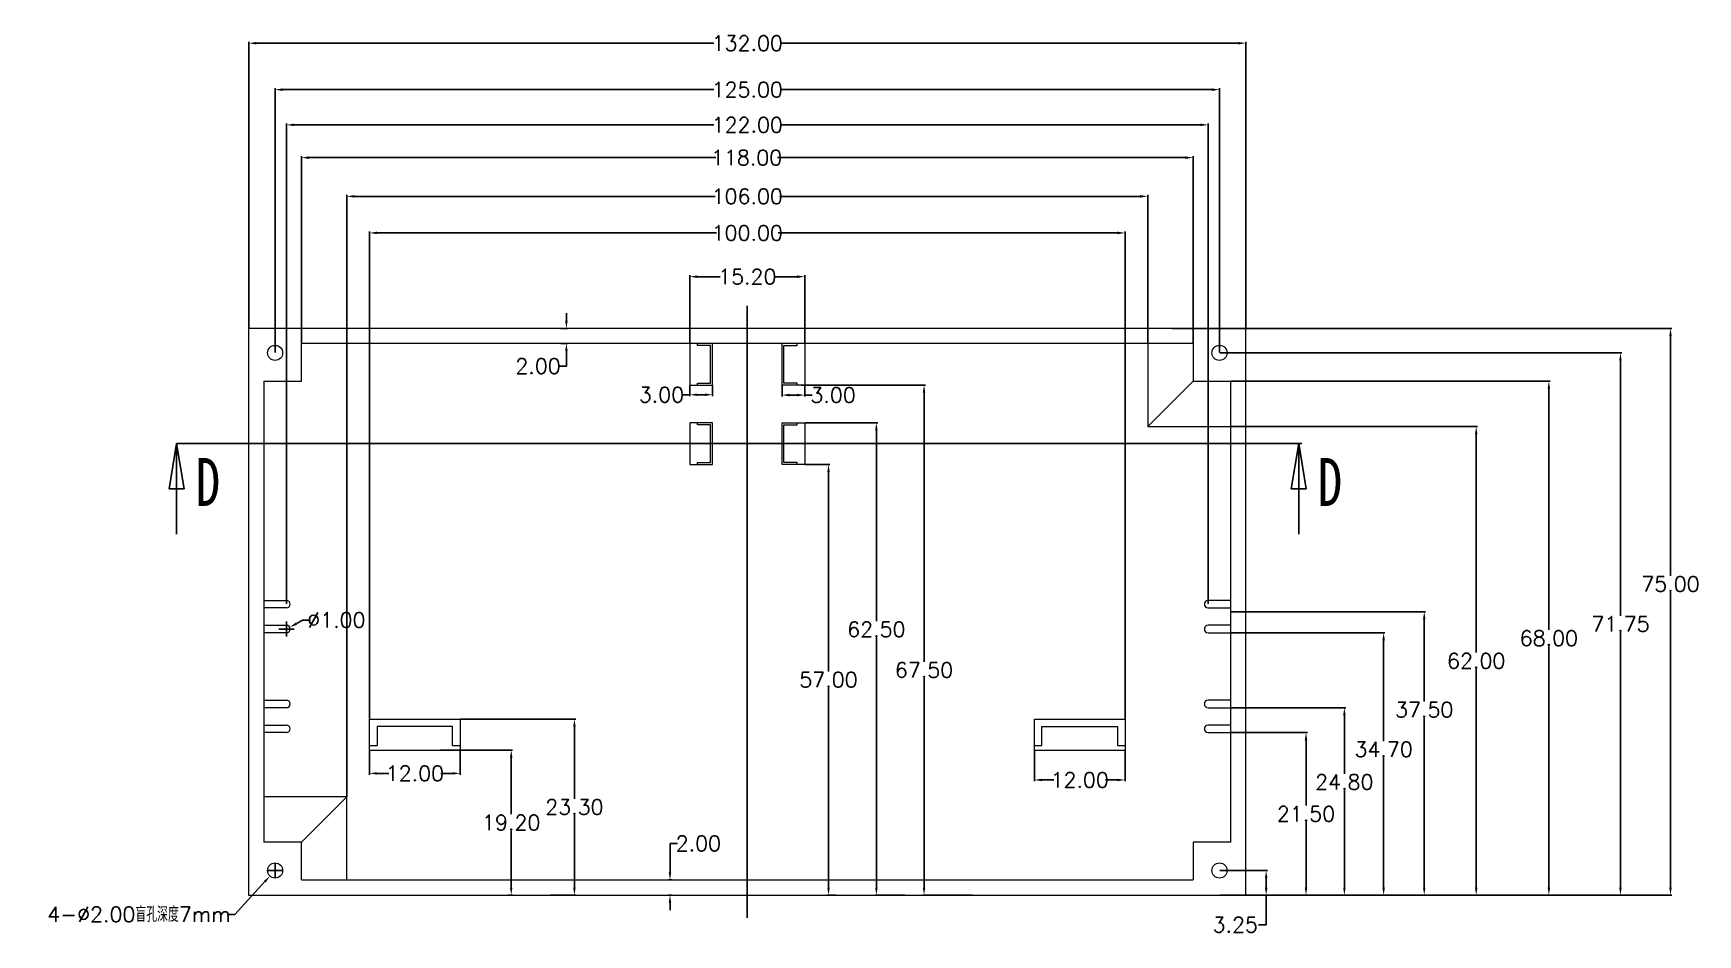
# Model space of a CAD drawing. Header units: inches. Extents: x 2858 to 4955, y 1126 to 1648.
# Drawn here: x 3881.8 to 4102.1, y 1394.7 to 1514 of the extents above; entities that cross this region are included whole.
import ezdxf

# ---------------------------------------------------------------- set-up
doc = ezdxf.new("R2010")
doc.units = ezdxf.units.IN
doc.header["$LTSCALE"] = 15
doc.styles.add('SLDTEXTSTYLE0', font='TXT', dxfattribs={"width": 0.75})
doc.styles.get("Standard").update_dxf_attribs({"font": 'txt', "bigfont": 'gbcbig.shx'})
doc.dimstyles.new('2.5', dxfattribs={"dimtxt": 2, "dimasz": 1, "dimexe": 0.18, "dimexo": 0.0625, "dimgap": 0.09, "dimtad": 0, "dimtih": 1, "dimtoh": 1, "dimzin": 0, "dimdsep": 46, "dimtxsty": 'Standard', "dimcen": 1, "dimadec": 0, "dimazin": 2, "dimtfac": 1, "dimtofl": 0, "dimtmove": 0, "dimatfit": 3, "dimfxl": 1, "dimtolj": 1, "dimtzin": 0, "dimarcsym": 0})

# ---------------------------------------------------------------- blocks, each defined once
blk = doc.blocks.new('_CLOSED')
at = {"color": 0, "linetype": 'ByBlock', "lineweight": -2}
for p, q in [((-1, 0.166667), (0, 0)), ((-1, 0.166667), (-1, -0.166667)), ((0, 0), (-1, -0.166667)), ((0, 0), (-1, 0))]:
    blk.add_line(p, q, dxfattribs=at)
blk = doc.blocks.new('*D293')
at = {"color": 0, "lineweight": -2}
for p, q in [((3910.32, 1474.97), (3910.32, 1512.83)), ((3911.32, 1512.65), (3971.89, 1512.65)), ((4041.32, 1512.65), (3980.74, 1512.65)), ((4042.32, 1474.97), (4042.32, 1512.83))]:
    blk.add_line(p, q, dxfattribs=at)
at = {"color": 0}
for points in [[(3911.32, 1512.81), (3911.32, 1512.48), (3910.32, 1512.65)], [(4041.32, 1512.81), (4041.32, 1512.48), (4042.32, 1512.65)]]:
    blk.add_solid(points, dxfattribs=at)
at = {"layer": 'Defpoints', "color": 0}
for p in [(4042.32, 1512.65), (3910.32, 1474.91), (4042.32, 1474.91)]:
    blk.add_point(p, dxfattribs=at)
at = {"color": 0, "insert": (3976.32, 1512.65), "char_height": 2, "attachment_point": 5}
blk.add_mtext('\\A1;132.00', dxfattribs=at)
blk = doc.blocks.new('*D294')
at = {"color": 0, "lineweight": -2}
for p, q in [((3913.82, 1471.72), (3913.82, 1506.68)), ((3914.82, 1506.5), (3971.89, 1506.5)), ((4037.82, 1506.5), (3980.74, 1506.5)), ((4038.82, 1471.72), (4038.82, 1506.68))]:
    blk.add_line(p, q, dxfattribs=at)
at = {"color": 0}
for points in [[(3914.82, 1506.67), (3914.82, 1506.33), (3913.82, 1506.5)], [(4037.82, 1506.67), (4037.82, 1506.33), (4038.82, 1506.5)]]:
    blk.add_solid(points, dxfattribs=at)
at = {"layer": 'Defpoints', "color": 0}
for p in [(4038.82, 1506.5), (3913.82, 1471.66), (4038.82, 1471.66)]:
    blk.add_point(p, dxfattribs=at)
at = {"color": 0, "insert": (3976.32, 1506.5), "char_height": 2, "attachment_point": 5}
blk.add_mtext('\\A1;125.00', dxfattribs=at)
blk = doc.blocks.new('*D295')
at = {"color": 0, "lineweight": -2}
for p, q in [((3917.32, 1472.97), (3917.32, 1497.68)), ((3918.32, 1497.5), (3972.14, 1497.5)), ((4034.32, 1497.5), (3980.32, 1497.5)), ((4035.32, 1472.97), (4035.32, 1497.68))]:
    blk.add_line(p, q, dxfattribs=at)
at = {"color": 0}
for points in [[(3918.32, 1497.67), (3918.32, 1497.33), (3917.32, 1497.5)], [(4034.32, 1497.67), (4034.32, 1497.33), (4035.32, 1497.5)]]:
    blk.add_solid(points, dxfattribs=at)
at = {"layer": 'Defpoints', "color": 0}
for p in [(4035.32, 1497.5), (3917.32, 1472.91), (4035.32, 1472.91)]:
    blk.add_point(p, dxfattribs=at)
at = {"color": 0, "insert": (3976.23, 1497.5), "char_height": 2, "attachment_point": 5}
blk.add_mtext('\\A1;118.00', dxfattribs=at)
blk = doc.blocks.new('*D296')
at = {"color": 0, "lineweight": -2}
for p, q in [((3915.32, 1438.47), (3915.32, 1502.02)), ((3916.32, 1501.84), (3971.89, 1501.84)), ((4036.32, 1501.84), (3980.74, 1501.84)), ((4037.32, 1438.47), (4037.32, 1502.02))]:
    blk.add_line(p, q, dxfattribs=at)
at = {"color": 0}
for points in [[(3916.32, 1502.01), (3916.32, 1501.68), (3915.32, 1501.84)], [(4036.32, 1502.01), (4036.32, 1501.68), (4037.32, 1501.84)]]:
    blk.add_solid(points, dxfattribs=at)
at = {"layer": 'Defpoints', "color": 0}
for p in [(4037.32, 1501.84), (3915.32, 1438.41), (4037.32, 1438.41)]:
    blk.add_point(p, dxfattribs=at)
at = {"color": 0, "insert": (3976.32, 1501.84), "char_height": 2, "attachment_point": 5}
blk.add_mtext('\\A1;122.00', dxfattribs=at)
blk = doc.blocks.new('*D297')
at = {"color": 0, "lineweight": -2}
for p, q in [((3926.32, 1423.27), (3926.32, 1487.72)), ((3927.32, 1487.54), (3972.23, 1487.54)), ((4025.32, 1487.54), (3980.41, 1487.54)), ((4026.32, 1423.27), (4026.32, 1487.72))]:
    blk.add_line(p, q, dxfattribs=at)
at = {"color": 0}
for points in [[(3927.32, 1487.71), (3927.32, 1487.37), (3926.32, 1487.54)], [(4025.32, 1487.71), (4025.32, 1487.37), (4026.32, 1487.54)]]:
    blk.add_solid(points, dxfattribs=at)
at = {"layer": 'Defpoints', "color": 0}
for p in [(4026.32, 1487.54), (3926.32, 1423.21), (4026.32, 1423.21)]:
    blk.add_point(p, dxfattribs=at)
at = {"color": 0, "insert": (3976.32, 1487.54), "char_height": 2, "attachment_point": 5}
blk.add_mtext('\\A1;100.00', dxfattribs=at)
blk = doc.blocks.new('*D298')
at = {"color": 0, "lineweight": -2}
for p, q in [((4014.32, 1419.05), (4014.32, 1414.97)), ((4026.32, 1419.05), (4026.32, 1414.97)), ((4015.32, 1415.15), (4016.89, 1415.15)), ((4025.32, 1415.15), (4023.74, 1415.15))]:
    blk.add_line(p, q, dxfattribs=at)
at = {"color": 0}
for points in [[(4015.32, 1415.31), (4015.32, 1414.98), (4014.32, 1415.15)], [(4025.32, 1415.31), (4025.32, 1414.98), (4026.32, 1415.15)]]:
    blk.add_solid(points, dxfattribs=at)
at = {"layer": 'Defpoints', "color": 0}
for p in [(4014.32, 1419.11), (4026.32, 1419.11), (4014.32, 1415.15)]:
    blk.add_point(p, dxfattribs=at)
at = {"color": 0, "insert": (4020.32, 1415.15), "char_height": 2, "attachment_point": 5}
blk.add_mtext('\\A1;12.00', dxfattribs=at)
blk = doc.blocks.new('*D299')
at = {"color": 0, "lineweight": -2}
for p, q in [((3926.32, 1419.05), (3926.32, 1415.84)), ((3938.32, 1419.05), (3938.32, 1415.84)), ((3927.32, 1416.02), (3928.89, 1416.02)), ((3937.32, 1416.02), (3935.74, 1416.02))]:
    blk.add_line(p, q, dxfattribs=at)
at = {"color": 0}
for points in [[(3927.32, 1416.18), (3927.32, 1415.85), (3926.32, 1416.02)], [(3937.32, 1416.18), (3937.32, 1415.85), (3938.32, 1416.02)]]:
    blk.add_solid(points, dxfattribs=at)
at = {"layer": 'Defpoints', "color": 0}
for p in [(3926.32, 1419.11), (3938.32, 1419.11), (3938.32, 1416.02)]:
    blk.add_point(p, dxfattribs=at)
at = {"color": 0, "insert": (3932.32, 1416.02), "char_height": 2, "attachment_point": 5}
blk.add_mtext('\\A1;12.00', dxfattribs=at)
blk = doc.blocks.new('*D300')
at = {"color": 0, "lineweight": -2}
for p, q in [((3968.72, 1472.97), (3968.72, 1481.93)), ((3969.72, 1481.75), (3972.73, 1481.75)), ((3982.92, 1481.75), (3979.91, 1481.75)), ((3983.92, 1472.97), (3983.92, 1481.93))]:
    blk.add_line(p, q, dxfattribs=at)
at = {"color": 0}
for points in [[(3969.72, 1481.92), (3969.72, 1481.58), (3968.72, 1481.75)], [(3982.92, 1481.92), (3982.92, 1481.58), (3983.92, 1481.75)]]:
    blk.add_solid(points, dxfattribs=at)
at = {"layer": 'Defpoints', "color": 0}
for p in [(3983.92, 1481.75), (3968.72, 1472.91), (3983.92, 1472.91)]:
    blk.add_point(p, dxfattribs=at)
at = {"color": 0, "insert": (3976.32, 1481.75), "char_height": 2, "attachment_point": 5}
blk.add_mtext('\\A1;15.20', dxfattribs=at)
blk = doc.blocks.new('*D301')
at = {"color": 0, "lineweight": -2}
for p, q in [((3980.92, 1467.35), (3980.92, 1465.9)), ((3983.92, 1467.35), (3983.92, 1465.9)), ((3981.92, 1466.08), (3982.92, 1466.08)), ((3983.92, 1466.08), (3984.92, 1466.08))]:
    blk.add_line(p, q, dxfattribs=at)
at = {"color": 0}
for points in [[(3981.92, 1466.25), (3981.92, 1465.91), (3980.92, 1466.08)], [(3982.92, 1466.25), (3982.92, 1465.91), (3983.92, 1466.08)]]:
    blk.add_solid(points, dxfattribs=at)
at = {"layer": 'Defpoints', "color": 0}
for p in [(3980.92, 1467.41), (3983.92, 1467.41), (3983.92, 1466.08)]:
    blk.add_point(p, dxfattribs=at)
at = {"color": 0, "insert": (3987.67, 1466.08), "char_height": 2, "attachment_point": 5}
blk.add_mtext('\\A1;3.00', dxfattribs=at)
blk = doc.blocks.new('*D302')
at = {"color": 0, "lineweight": -2}
for p, q in [((3968.72, 1467.35), (3968.72, 1465.94)), ((3971.72, 1467.35), (3971.72, 1465.94)), ((3968.72, 1466.12), (3967.72, 1466.12)), ((3970.72, 1466.12), (3969.72, 1466.12))]:
    blk.add_line(p, q, dxfattribs=at)
at = {"color": 0}
for points in [[(3969.72, 1466.29), (3969.72, 1465.96), (3968.72, 1466.12)], [(3970.72, 1466.29), (3970.72, 1465.96), (3971.72, 1466.12)]]:
    blk.add_solid(points, dxfattribs=at)
at = {"layer": 'Defpoints', "color": 0}
for p in [(3968.72, 1467.41), (3971.72, 1467.41), (3968.72, 1466.12)]:
    blk.add_point(p, dxfattribs=at)
at = {"color": 0, "insert": (3964.96, 1466.12), "char_height": 2, "attachment_point": 5}
blk.add_mtext('\\A1;3.00', dxfattribs=at)
blk = doc.blocks.new('*D303')
at = {"color": 0, "lineweight": -2}
for p, q in [((3914.32, 1435.11), (3916.32, 1435.11)), ((3915.32, 1434.11), (3915.32, 1436.11)), ((3917.51, 1436.31), (3916.63, 1435.83)), ((3918.51, 1436.31), (3917.51, 1436.31))]:
    blk.add_line(p, q, dxfattribs=at)
at = {"color": 0}
blk.add_solid([(3916.55, 1435.98), (3916.71, 1435.68), (3915.76, 1435.35)], dxfattribs=at)
at = {"layer": 'Defpoints', "color": 0}
for p in [(3914.88, 1434.87), (3915.76, 1435.35)]:
    blk.add_point(p, dxfattribs=at)
at = {"color": 0, "insert": (3921.93, 1436.31), "char_height": 2, "attachment_point": 5}
blk.add_mtext('\\A1;∅1.00', dxfattribs=at)
blk = doc.blocks.new('*D304')
at = {"color": 0, "lineweight": -2}
for p, q in [((4032.58, 1474.91), (4098.7, 1474.91)), ((4098.52, 1473.91), (4098.52, 1442.16)), ((4098.52, 1400.91), (4098.52, 1439.98)), ((4042.38, 1399.91), (4098.7, 1399.91))]:
    blk.add_line(p, q, dxfattribs=at)
at = {"color": 0}
for points in [[(4098.36, 1473.91), (4098.69, 1473.91), (4098.52, 1474.91)], [(4098.36, 1400.91), (4098.69, 1400.91), (4098.52, 1399.91)]]:
    blk.add_solid(points, dxfattribs=at)
at = {"layer": 'Defpoints', "color": 0}
for p in [(4032.52, 1474.91), (4098.52, 1474.91), (4042.32, 1399.91)]:
    blk.add_point(p, dxfattribs=at)
at = {"color": 0, "insert": (4098.52, 1441.07), "char_height": 2, "attachment_point": 5}
blk.add_mtext('\\A1;75.00', dxfattribs=at)
blk = doc.blocks.new('*D305')
at = {"color": 0, "lineweight": -2}
for p, q in [((3923.32, 1412.97), (3923.32, 1492.56)), ((3924.32, 1492.38), (3972.06, 1492.38)), ((4028.32, 1492.38), (3980.57, 1492.38)), ((4029.32, 1472.97), (4029.32, 1492.56))]:
    blk.add_line(p, q, dxfattribs=at)
at = {"color": 0}
for points in [[(3924.32, 1492.55), (3924.32, 1492.21), (3923.32, 1492.38)], [(4028.32, 1492.55), (4028.32, 1492.21), (4029.32, 1492.38)]]:
    blk.add_solid(points, dxfattribs=at)
at = {"layer": 'Defpoints', "color": 0}
for p in [(3923.32, 1492.38), (4029.32, 1472.91), (3923.32, 1412.91)]:
    blk.add_point(p, dxfattribs=at)
at = {"color": 0, "insert": (3976.32, 1492.38), "char_height": 2, "attachment_point": 5}
blk.add_mtext('\\A1;106.00', dxfattribs=at)
blk = doc.blocks.new('*D306')
at = {"color": 0, "lineweight": -2}
for p, q in [((4038.88, 1403.16), (4045.18, 1403.16)), ((4045, 1402.16), (4045, 1400.91)), ((4038.88, 1399.91), (4045.18, 1399.91)), ((4045, 1399.91), (4045, 1395.98)), ((4045, 1395.98), (4044, 1395.98))]:
    blk.add_line(p, q, dxfattribs=at)
at = {"color": 0}
for points in [[(4044.83, 1402.16), (4045.17, 1402.16), (4045, 1403.16)], [(4044.83, 1400.91), (4045.17, 1400.91), (4045, 1399.91)]]:
    blk.add_solid(points, dxfattribs=at)
at = {"layer": 'Defpoints', "color": 0}
for p in [(4038.82, 1403.16), (4038.82, 1399.91), (4045, 1399.91)]:
    blk.add_point(p, dxfattribs=at)
at = {"color": 0, "insert": (4040.91, 1395.98), "char_height": 2, "attachment_point": 5}
blk.add_mtext('\\A1;3.25', dxfattribs=at)
blk = doc.blocks.new('*D307')
at = {"color": 0, "lineweight": -2}
for p, q in [((4040.38, 1421.41), (4050.46, 1421.41)), ((4050.28, 1420.41), (4050.28, 1411.75)), ((4050.28, 1400.91), (4050.28, 1409.57)), ((4049.85, 1399.91), (4050.46, 1399.91))]:
    blk.add_line(p, q, dxfattribs=at)
at = {"color": 0}
for points in [[(4050.11, 1420.41), (4050.44, 1420.41), (4050.28, 1421.41)], [(4050.11, 1400.91), (4050.44, 1400.91), (4050.28, 1399.91)]]:
    blk.add_solid(points, dxfattribs=at)
at = {"layer": 'Defpoints', "color": 0}
for p in [(4040.32, 1421.41), (4050.28, 1421.41), (4049.78, 1399.91)]:
    blk.add_point(p, dxfattribs=at)
at = {"color": 0, "insert": (4050.28, 1410.66), "char_height": 2, "attachment_point": 5}
blk.add_mtext('\\A1;21.50', dxfattribs=at)
blk = doc.blocks.new('*D308')
at = {"color": 0, "lineweight": -2}
for p, q in [((4040.38, 1424.71), (4055.53, 1424.71)), ((4055.35, 1423.71), (4055.35, 1415.96)), ((4055.35, 1400.91), (4055.35, 1413.78)), ((4056.92, 1399.91), (4055.17, 1399.91))]:
    blk.add_line(p, q, dxfattribs=at)
at = {"color": 0}
for points in [[(4055.19, 1423.71), (4055.52, 1423.71), (4055.35, 1424.71)], [(4055.19, 1400.91), (4055.52, 1400.91), (4055.35, 1399.91)]]:
    blk.add_solid(points, dxfattribs=at)
at = {"layer": 'Defpoints', "color": 0}
for p in [(4040.32, 1424.71), (4055.35, 1424.71), (4056.98, 1399.91)]:
    blk.add_point(p, dxfattribs=at)
at = {"color": 0, "insert": (4055.35, 1414.87), "char_height": 2, "attachment_point": 5}
blk.add_mtext('\\A1;24.80', dxfattribs=at)
blk = doc.blocks.new('*D309')
at = {"color": 0, "lineweight": -2}
for p, q in [((4040.38, 1434.61), (4060.73, 1434.61)), ((4060.55, 1433.61), (4060.55, 1420.3)), ((4060.55, 1400.91), (4060.55, 1418.12)), ((4063.13, 1399.91), (4060.37, 1399.91))]:
    blk.add_line(p, q, dxfattribs=at)
at = {"color": 0}
for points in [[(4060.38, 1433.61), (4060.72, 1433.61), (4060.55, 1434.61)], [(4060.38, 1400.91), (4060.72, 1400.91), (4060.55, 1399.91)]]:
    blk.add_solid(points, dxfattribs=at)
at = {"layer": 'Defpoints', "color": 0}
for p in [(4040.32, 1434.61), (4060.55, 1434.61), (4063.2, 1399.91)]:
    blk.add_point(p, dxfattribs=at)
at = {"color": 0, "insert": (4060.55, 1419.21), "char_height": 2, "attachment_point": 5}
blk.add_mtext('\\A1;34.70', dxfattribs=at)
blk = doc.blocks.new('*D310')
at = {"color": 0, "lineweight": -2}
for p, q in [((4040.38, 1437.41), (4066.1, 1437.41)), ((4065.92, 1436.41), (4065.92, 1425.54)), ((4065.92, 1400.91), (4065.92, 1423.36)), ((4077.53, 1399.91), (4065.74, 1399.91))]:
    blk.add_line(p, q, dxfattribs=at)
at = {"color": 0}
for points in [[(4065.76, 1436.41), (4066.09, 1436.41), (4065.92, 1437.41)], [(4065.76, 1400.91), (4066.09, 1400.91), (4065.92, 1399.91)]]:
    blk.add_solid(points, dxfattribs=at)
at = {"layer": 'Defpoints', "color": 0}
for p in [(4040.32, 1437.41), (4065.92, 1437.41), (4077.59, 1399.91)]:
    blk.add_point(p, dxfattribs=at)
at = {"color": 0, "insert": (4065.92, 1424.45), "char_height": 2, "attachment_point": 5}
blk.add_mtext('\\A1;37.50', dxfattribs=at)
blk = doc.blocks.new('*D311')
at = {"color": 0, "lineweight": -2}
for p, q in [((4040.38, 1461.91), (4072.98, 1461.91)), ((4072.8, 1460.91), (4072.8, 1432)), ((4072.8, 1400.91), (4072.8, 1429.82)), ((4071.7, 1399.91), (4072.98, 1399.91))]:
    blk.add_line(p, q, dxfattribs=at)
at = {"color": 0}
for points in [[(4072.64, 1460.91), (4072.97, 1460.91), (4072.8, 1461.91)], [(4072.64, 1400.91), (4072.97, 1400.91), (4072.8, 1399.91)]]:
    blk.add_solid(points, dxfattribs=at)
at = {"layer": 'Defpoints', "color": 0}
for p in [(4040.32, 1461.91), (4072.8, 1461.91), (4071.64, 1399.91)]:
    blk.add_point(p, dxfattribs=at)
at = {"color": 0, "insert": (4072.8, 1430.91), "char_height": 2, "attachment_point": 5}
blk.add_mtext('\\A1;62.00', dxfattribs=at)
blk = doc.blocks.new('*D312')
at = {"color": 0, "lineweight": -2}
for p, q in [((4040.38, 1467.91), (4082.6, 1467.91)), ((4082.42, 1466.91), (4082.42, 1435)), ((4082.42, 1400.91), (4082.42, 1432.82)), ((4077.66, 1399.91), (4082.6, 1399.91))]:
    blk.add_line(p, q, dxfattribs=at)
at = {"color": 0}
for points in [[(4082.26, 1466.91), (4082.59, 1466.91), (4082.42, 1467.91)], [(4082.26, 1400.91), (4082.59, 1400.91), (4082.42, 1399.91)]]:
    blk.add_solid(points, dxfattribs=at)
at = {"layer": 'Defpoints', "color": 0}
for p in [(4040.32, 1467.91), (4077.59, 1399.91), (4082.42, 1399.91)]:
    blk.add_point(p, dxfattribs=at)
at = {"color": 0, "insert": (4082.42, 1433.91), "char_height": 2, "attachment_point": 5}
blk.add_mtext('\\A1;68.00', dxfattribs=at)
blk = doc.blocks.new('*D313')
at = {"color": 0, "lineweight": -2}
for p, q in [((4038.88, 1471.66), (4092.08, 1471.66)), ((4091.9, 1470.66), (4091.9, 1436.88)), ((4091.9, 1400.91), (4091.9, 1434.7)), ((4087.96, 1399.91), (4092.08, 1399.91))]:
    blk.add_line(p, q, dxfattribs=at)
at = {"color": 0}
for points in [[(4091.73, 1470.66), (4092.06, 1470.66), (4091.9, 1471.66)], [(4091.73, 1400.91), (4092.06, 1400.91), (4091.9, 1399.91)]]:
    blk.add_solid(points, dxfattribs=at)
at = {"layer": 'Defpoints', "color": 0}
for p in [(4038.82, 1471.66), (4091.9, 1471.66), (4087.89, 1399.91)]:
    blk.add_point(p, dxfattribs=at)
at = {"color": 0, "insert": (4091.9, 1435.79), "char_height": 2, "attachment_point": 5}
blk.add_mtext('\\A1;71.75', dxfattribs=at)
blk = doc.blocks.new('*D314')
at = {"color": 0, "lineweight": -2}
for p, q in [((3935.64, 1419.11), (3945.25, 1419.11)), ((3945.07, 1418.11), (3945.07, 1410.6)), ((3945.07, 1400.91), (3945.07, 1408.42)), ((3944.65, 1399.91), (3945.25, 1399.91))]:
    blk.add_line(p, q, dxfattribs=at)
at = {"color": 0}
for points in [[(3944.91, 1418.11), (3945.24, 1418.11), (3945.07, 1419.11)], [(3944.91, 1400.91), (3945.24, 1400.91), (3945.07, 1399.91)]]:
    blk.add_solid(points, dxfattribs=at)
at = {"layer": 'Defpoints', "color": 0}
for p in [(3935.57, 1419.11), (3945.07, 1419.11), (3944.59, 1399.91)]:
    blk.add_point(p, dxfattribs=at)
at = {"color": 0, "insert": (3945.07, 1409.51), "char_height": 2, "attachment_point": 5}
blk.add_mtext('\\A1;19.20', dxfattribs=at)
blk = doc.blocks.new('*D315')
at = {"color": 0, "lineweight": -2}
for p, q in [((3938.38, 1423.21), (3953.62, 1423.21)), ((3953.44, 1422.21), (3953.44, 1412.65)), ((3953.44, 1400.91), (3953.44, 1410.47)), ((3950.22, 1399.91), (3953.62, 1399.91))]:
    blk.add_line(p, q, dxfattribs=at)
at = {"color": 0}
for points in [[(3953.27, 1422.21), (3953.6, 1422.21), (3953.44, 1423.21)], [(3953.27, 1400.91), (3953.6, 1400.91), (3953.44, 1399.91)]]:
    blk.add_solid(points, dxfattribs=at)
at = {"layer": 'Defpoints', "color": 0}
for p in [(3938.32, 1423.21), (3953.44, 1423.21), (3950.16, 1399.91)]:
    blk.add_point(p, dxfattribs=at)
at = {"color": 0, "insert": (3953.44, 1411.56), "char_height": 2, "attachment_point": 5}
blk.add_mtext('\\A1;23.30', dxfattribs=at)
blk = doc.blocks.new('*D316')
at = {"color": 0, "lineweight": -2}
for p, q in [((3983.98, 1456.91), (3987.25, 1456.91)), ((3987.07, 1455.91), (3987.07, 1429.5)), ((3987.07, 1400.91), (3987.07, 1427.32)), ((3988.07, 1399.91), (3986.89, 1399.91))]:
    blk.add_line(p, q, dxfattribs=at)
at = {"color": 0}
for points in [[(3986.91, 1455.91), (3987.24, 1455.91), (3987.07, 1456.91)], [(3986.91, 1400.91), (3987.24, 1400.91), (3987.07, 1399.91)]]:
    blk.add_solid(points, dxfattribs=at)
at = {"layer": 'Defpoints', "color": 0}
for p in [(3983.92, 1456.91), (3987.07, 1456.91), (3988.14, 1399.91)]:
    blk.add_point(p, dxfattribs=at)
at = {"color": 0, "insert": (3987.07, 1428.41), "char_height": 2, "attachment_point": 5}
blk.add_mtext('\\A1;57.00', dxfattribs=at)
blk = doc.blocks.new('*D317')
at = {"color": 0, "lineweight": -2}
for p, q in [((3983.98, 1462.41), (3993.59, 1462.41)), ((3993.41, 1461.41), (3993.41, 1436.16)), ((3993.41, 1400.91), (3993.41, 1433.98)), ((3997.17, 1399.91), (3993.23, 1399.91))]:
    blk.add_line(p, q, dxfattribs=at)
at = {"color": 0}
for points in [[(3993.24, 1461.41), (3993.57, 1461.41), (3993.41, 1462.41)], [(3993.24, 1400.91), (3993.57, 1400.91), (3993.41, 1399.91)]]:
    blk.add_solid(points, dxfattribs=at)
at = {"layer": 'Defpoints', "color": 0}
for p in [(3983.92, 1462.41), (3993.41, 1399.91), (3997.23, 1399.91)]:
    blk.add_point(p, dxfattribs=at)
at = {"color": 0, "insert": (3993.41, 1435.07), "char_height": 2, "attachment_point": 5}
blk.add_mtext('\\A1;62.50', dxfattribs=at)
blk = doc.blocks.new('*D318')
at = {"color": 0, "lineweight": -2}
for p, q in [((3983.43, 1467.41), (3999.9, 1467.41)), ((3999.72, 1466.41), (3999.72, 1430.78)), ((3999.72, 1400.91), (3999.72, 1428.6)), ((4006.13, 1399.91), (3999.54, 1399.91))]:
    blk.add_line(p, q, dxfattribs=at)
at = {"color": 0}
for points in [[(3999.55, 1466.41), (3999.88, 1466.41), (3999.72, 1467.41)], [(3999.55, 1400.91), (3999.88, 1400.91), (3999.72, 1399.91)]]:
    blk.add_solid(points, dxfattribs=at)
at = {"layer": 'Defpoints', "color": 0}
for p in [(3983.37, 1467.41), (3999.72, 1467.41), (4006.2, 1399.91)]:
    blk.add_point(p, dxfattribs=at)
at = {"color": 0, "insert": (3999.72, 1429.69), "char_height": 2, "attachment_point": 5}
blk.add_mtext('\\A1;67.50', dxfattribs=at)
blk = doc.blocks.new('*D319')
at = {"color": 0, "lineweight": -2}
for p, q in [((3966.09, 1402.91), (3966.09, 1406.74)), ((3966.09, 1406.74), (3967.09, 1406.74)), ((3966.39, 1401.91), (3965.91, 1401.91)), ((3966.39, 1399.91), (3965.91, 1399.91)), ((3966.09, 1398.91), (3966.09, 1397.91))]:
    blk.add_line(p, q, dxfattribs=at)
at = {"color": 0}
for points in [[(3965.92, 1402.91), (3966.25, 1402.91), (3966.09, 1401.91)], [(3965.92, 1398.91), (3966.25, 1398.91), (3966.09, 1399.91)]]:
    blk.add_solid(points, dxfattribs=at)
at = {"layer": 'Defpoints', "color": 0}
for p in [(3966.09, 1401.91), (3966.46, 1401.91), (3966.46, 1399.91)]:
    blk.add_point(p, dxfattribs=at)
at = {"color": 0, "insert": (3969.84, 1406.74), "char_height": 2, "attachment_point": 5}
blk.add_mtext('\\A1;2.00', dxfattribs=at)
blk = doc.blocks.new('*D320')
at = {"color": 0, "lineweight": -2}
for p, q in [((3952.38, 1475.91), (3952.38, 1476.91)), ((3951.66, 1474.91), (3952.56, 1474.91)), ((3951.66, 1472.91), (3952.56, 1472.91)), ((3952.38, 1471.91), (3952.38, 1469.91)), ((3952.38, 1469.91), (3951.38, 1469.91))]:
    blk.add_line(p, q, dxfattribs=at)
at = {"color": 0}
for points in [[(3952.21, 1475.91), (3952.54, 1475.91), (3952.38, 1474.91)], [(3952.21, 1471.91), (3952.54, 1471.91), (3952.38, 1472.91)]]:
    blk.add_solid(points, dxfattribs=at)
at = {"layer": 'Defpoints', "color": 0}
for p in [(3951.6, 1474.91), (3951.6, 1472.91), (3952.38, 1472.91)]:
    blk.add_point(p, dxfattribs=at)
at = {"color": 0, "insert": (3948.62, 1469.91), "char_height": 2, "attachment_point": 5}
blk.add_mtext('\\A1;2.00', dxfattribs=at)
blk = doc.blocks.new('*D325')
at = {"color": 0, "lineweight": -2}
for p, q in [((3913.82, 1402.16), (3913.82, 1404.16)), ((3908.47, 1397.36), (3912.46, 1401.69)), ((3912.82, 1403.16), (3914.82, 1403.16)), ((3907.47, 1397.36), (3908.47, 1397.36))]:
    blk.add_line(p, q, dxfattribs=at)
at = {"color": 0}
blk.add_solid([(3912.34, 1401.8), (3912.58, 1401.58), (3913.14, 1402.43)], dxfattribs=at)
at = {"layer": 'Defpoints', "color": 0}
for p in [(3914.5, 1403.9), (3913.14, 1402.43)]:
    blk.add_point(p, dxfattribs=at)
at = {"color": 0, "insert": (3895.8, 1397.36), "char_height": 2, "attachment_point": 5}
blk.add_mtext('\\A1;4-∅2.00盲孔深度7mm', dxfattribs=at)

msp = doc.modelspace()

# ---------------------------------------------------------------- linework, layer by layer
at = {"color": 1}
for p, q in [((3976.317, 1477.911), (3976.317, 1396.911)), ((4049.709, 1459.661), (3900.784, 1459.661))]:
    msp.add_line(p, q, dxfattribs=at)
at = {"color": 7, "linetype": 'Continuous', "lineweight": 15}
for p, q in [((4042.317, 1474.911), (3910.317, 1474.911)), ((3910.317, 1474.911), (3910.317, 1399.911)), ((4042.317, 1399.911), (4042.317, 1474.911)), ((4035.317, 1472.911), (3917.317, 1472.911)), ((3917.317, 1467.911), (3917.317, 1472.911)), ((3968.717, 1472.911), (3968.717, 1467.411)), ((3969.717, 1472.661), (3969.717, 1472.911)), ((3971.467, 1472.661), (3969.717, 1472.661)), ((3971.467, 1467.661), (3971.467, 1472.661)), ((3971.717, 1467.411), (3971.717, 1472.911)), ((3980.917, 1467.411), (3980.917, 1472.911)), ((3981.167, 1467.661), (3981.167, 1472.661)), ((3981.167, 1472.661), (3982.917, 1472.661)), ((3982.917, 1472.661), (3982.917, 1472.911)), ((3983.917, 1472.911), (3983.917, 1467.411)), ((4029.317, 1472.911), (4029.317, 1461.911)), ((4035.317, 1472.911), (4035.317, 1467.911)), ((3912.317, 1467.911), (3917.317, 1467.911)), ((3912.317, 1467.911), (3912.317, 1406.911)), ((3968.717, 1467.411), (3971.717, 1467.411)), ((3969.717, 1467.661), (3971.467, 1467.661)), ((3969.717, 1467.411), (3969.717, 1467.661)), ((3983.917, 1467.411), (3980.917, 1467.411)), ((3982.917, 1467.661), (3981.167, 1467.661)), ((3982.917, 1467.411), (3982.917, 1467.661)), ((4035.317, 1467.911), (4029.317, 1461.911)), ((4035.317, 1467.911), (4040.317, 1467.911)), ((4040.317, 1406.911), (4040.317, 1467.911)), ((3971.717, 1462.411), (3968.717, 1462.411)), ((3968.717, 1462.411), (3968.717, 1456.911)), ((3969.717, 1462.161), (3969.717, 1462.411)), ((3971.467, 1462.161), (3969.717, 1462.161)), ((3971.467, 1457.161), (3971.467, 1462.161)), ((3971.717, 1456.911), (3971.717, 1462.411)), ((3980.917, 1462.411), (3983.917, 1462.411)), ((3980.917, 1456.911), (3980.917, 1462.411)), ((3981.167, 1457.161), (3981.167, 1462.161)), ((3981.167, 1462.161), (3982.917, 1462.161)), ((3982.917, 1462.161), (3982.917, 1462.411)), ((3983.917, 1462.411), (3983.917, 1456.911)), ((4029.317, 1461.911), (4040.317, 1461.911)), ((3968.717, 1456.911), (3971.717, 1456.911)), ((3969.717, 1457.161), (3971.467, 1457.161)), ((3969.717, 1456.911), (3969.717, 1457.161)), ((3983.917, 1456.911), (3980.917, 1456.911)), ((3982.917, 1457.161), (3981.167, 1457.161)), ((3982.917, 1456.911), (3982.917, 1457.161)), ((3912.317, 1438.911), (3915.317, 1438.911)), ((4040.317, 1438.911), (4037.317, 1438.911)), ((3915.317, 1437.911), (3912.317, 1437.911)), ((4037.317, 1437.911), (4040.317, 1437.911)), ((3912.317, 1435.611), (3915.317, 1435.611)), ((3915.317, 1434.611), (3912.317, 1434.611)), ((4040.317, 1435.611), (4037.317, 1435.611)), ((4037.317, 1434.611), (4040.317, 1434.611)), ((3912.317, 1425.711), (3915.317, 1425.711)), ((4040.317, 1425.711), (4037.317, 1425.711)), ((3915.317, 1424.711), (3912.317, 1424.711)), ((4037.317, 1424.711), (4040.317, 1424.711)), ((3912.317, 1422.411), (3915.317, 1422.411)), ((3915.317, 1421.411), (3912.317, 1421.411)), ((3926.317, 1423.211), (3938.317, 1423.211)), ((3926.317, 1419.111), (3926.317, 1423.211)), ((3937.317, 1422.211), (3927.317, 1422.211)), ((3927.317, 1422.211), (3927.317, 1419.711)), ((3937.317, 1419.711), (3937.317, 1422.211)), ((3938.317, 1423.211), (3938.317, 1419.111)), ((4014.317, 1423.211), (4026.317, 1423.211)), ((4014.317, 1419.111), (4014.317, 1423.211)), ((4015.317, 1422.211), (4025.317, 1422.211)), ((4015.317, 1419.711), (4015.317, 1422.211)), ((4025.317, 1422.211), (4025.317, 1419.711)), ((4026.317, 1423.211), (4026.317, 1419.111)), ((4040.317, 1422.411), (4037.317, 1422.411)), ((4037.317, 1421.411), (4040.317, 1421.411)), ((3926.317, 1419.711), (3927.317, 1419.711)), ((3926.317, 1419.111), (3938.317, 1419.111)), ((3937.317, 1419.711), (3938.317, 1419.711)), ((4014.317, 1419.711), (4015.317, 1419.711)), ((4014.317, 1419.111), (4026.317, 1419.111)), ((4025.317, 1419.711), (4026.317, 1419.711)), ((3923.317, 1412.911), (3912.317, 1412.911)), ((3917.317, 1406.911), (3923.317, 1412.911)), ((3923.317, 1401.911), (3923.317, 1412.911)), ((3917.317, 1406.911), (3912.317, 1406.911)), ((3917.317, 1401.911), (3917.317, 1406.911)), ((4040.317, 1406.911), (4035.317, 1406.911)), ((4035.317, 1406.911), (4035.317, 1401.911)), ((3917.317, 1401.911), (4035.317, 1401.911)), ((3910.317, 1399.911), (4042.317, 1399.911))]:
    msp.add_line(p, q, dxfattribs=at)
at = {"color": 7, "linetype": 'Continuous', "lineweight": 30}
for p, q in [((3900.784, 1447.661), (3900.784, 1459.661)), ((4049.304, 1447.661), (4049.304, 1459.661))]:
    msp.add_line(p, q, dxfattribs=at)
at = {"color": 7, "linetype": 'Continuous', "lineweight": 15}
for centre in [(3913.817, 1471.661), (4038.817, 1471.661), (3913.817, 1403.161), (4038.817, 1403.161)]:
    msp.add_circle(centre, 1, dxfattribs=at)
for centre, start, end in [((3915.317, 1438.411), 270, 90), ((4037.317, 1438.411), 90, 270), ((3915.317, 1435.111), 270, 90), ((4037.317, 1435.111), 90, 270), ((3915.317, 1425.211), 270, 90), ((4037.317, 1425.211), 90, 270), ((3915.317, 1421.911), 270, 90), ((4037.317, 1421.911), 90, 270)]:
    msp.add_arc(centre, 0.5, start, end, dxfattribs=at)

# ---------------------------------------------------------------- block references
at = {"color": 7, "linetype": 'Continuous', "lineweight": 30, "xscale": 6, "yscale": 6, "rotation": 90}
for p in [(3900.784, 1459.661), (4049.304, 1459.661)]:
    msp.add_blockref('_CLOSED', p, dxfattribs=at)

# ---------------------------------------------------------------- texts
at = {"color": 7, "linetype": 'Continuous', "char_height": 6.35, "attachment_point": 1, "style": 'SLDTEXTSTYLE0'}
for insert in [(3903.305, 1457.759), (4051.825, 1457.759)]:
    msp.add_mtext('D', dxfattribs=dict(at, insert=insert))

# ---------------------------------------------------------------- dimensions: what is measured, and where the dimension line sits
for base, p1, p2, picture, middle in [((4042.317, 1512.646), (3910.317, 1474.911), (4042.317, 1474.911), '*D293', (3976.317, 1512.646)), ((4038.817, 1506.5), (3913.817, 1471.661), (4038.817, 1471.661), '*D294', (3976.317, 1506.5)), ((4037.317, 1501.845), (3915.317, 1438.411), (4037.317, 1438.411), '*D296', (3976.317, 1501.845)), ((4035.317, 1497.499), (3917.317, 1472.911), (4035.317, 1472.911), '*D295', (3976.231, 1497.499)), ((3923.317, 1492.379), (4029.317, 1472.911), (3923.317, 1412.911), '*D305', (3976.317, 1492.379)), ((4026.317, 1487.538), (3926.317, 1423.211), (4026.317, 1423.211), '*D297', (3976.317, 1487.538)), ((3983.917, 1481.75), (3968.717, 1472.911), (3983.917, 1472.911), '*D300', (3976.317, 1481.75))]:
    dim = msp.add_linear_dim(base=base, p1=p1, p2=p2, dimstyle='2.5')
    dim.commit()
    dim.dimension.update_dxf_attribs({"geometry": picture, "text_midpoint": middle, "dimtype": 160})
for base, p1, p2, picture, middle in [((3952.377, 1472.911), (3951.6, 1474.911), (3951.6, 1472.911), '*D320', (3948.62, 1469.911)), ((4098.523, 1474.911), (4042.317, 1399.911), (4032.52, 1474.911), '*D304', (4098.523, 1441.067)), ((4091.896, 1471.661), (4087.893, 1399.911), (4038.817, 1471.661), '*D313', (4091.896, 1435.786)), ((3999.717, 1467.411), (4006.196, 1399.911), (3983.371, 1467.411), '*D318', (3999.717, 1429.693)), ((3993.406, 1399.911), (3983.917, 1462.411), (3997.23, 1399.911), '*D317', (3993.406, 1435.072)), ((4065.922, 1437.411), (4077.593, 1399.911), (4040.317, 1437.411), '*D310', (4065.922, 1424.455)), ((4060.551, 1434.611), (4063.196, 1399.911), (4040.317, 1434.611), '*D309', (4060.551, 1419.211)), ((4055.355, 1424.711), (4056.979, 1399.911), (4040.317, 1424.711), '*D308', (4055.355, 1414.866)), ((3966.086, 1401.911), (3966.456, 1399.911), (3966.456, 1401.911), '*D319', (3969.842, 1406.74)), ((4045, 1399.911), (4038.817, 1403.161), (4038.817, 1399.911), '*D306', (4040.91, 1395.98))]:
    dim = msp.add_linear_dim(base=base, p1=p1, p2=p2, angle=90, dimstyle='2.5')
    dim.commit()
    dim.dimension.update_dxf_attribs({"geometry": picture, "text_midpoint": middle, "dimtype": 160})
for base, p1, p2, picture, middle in [((3968.717, 1466.122), (3971.717, 1467.411), (3968.717, 1467.411), '*D302', (3964.96, 1466.122)), ((3983.917, 1466.081), (3980.917, 1467.411), (3983.917, 1467.411), '*D301', (3987.674, 1466.081)), ((3938.317, 1416.016), (3926.317, 1419.111), (3938.317, 1419.111), '*D299', (3932.317, 1416.016)), ((4014.317, 1415.145), (4026.317, 1419.111), (4014.317, 1419.111), '*D298', (4020.317, 1415.145))]:
    dim = msp.add_linear_dim(base=base, p1=p1, p2=p2, dimstyle='2.5')
    dim.commit()
    dim.dimension.update_dxf_attribs({"geometry": picture, "text_midpoint": middle})
for base, p1, p2, picture, middle in [((4082.424, 1399.911), (4040.317, 1467.911), (4077.593, 1399.911), '*D312', (4082.424, 1433.911)), ((4072.803, 1461.911), (4071.636, 1399.911), (4040.317, 1461.911), '*D311', (4072.803, 1430.911)), ((3987.073, 1456.911), (3988.137, 1399.911), (3983.917, 1456.911), '*D316', (3987.073, 1428.411)), ((3953.435, 1423.211), (3950.156, 1399.911), (3938.317, 1423.211), '*D315', (3953.435, 1411.561)), ((4050.277, 1421.411), (4049.784, 1399.911), (4040.317, 1421.411), '*D307', (4050.277, 1410.661)), ((3945.074, 1419.111), (3944.592, 1399.911), (3935.573, 1419.111), '*D314', (3945.074, 1409.511))]:
    dim = msp.add_linear_dim(base=base, p1=p1, p2=p2, angle=90, dimstyle='2.5')
    dim.commit()
    dim.dimension.update_dxf_attribs({"geometry": picture, "text_midpoint": middle})
dim = msp.add_diameter_dim_2p(p1=(3914.878, 1434.87), p2=(3915.756, 1435.351), dimstyle='2.5')
dim.commit()
dim.dimension.update_dxf_attribs({"geometry": '*D303', "text_midpoint": (3921.933, 1436.311)})
dim = msp.add_diameter_dim_2p(p1=(3914.495, 1403.895), p2=(3913.139, 1402.426), text='4-<>盲孔深度7mm', dimstyle='2.5')
dim.commit()
dim.dimension.update_dxf_attribs({"geometry": '*D325', "text_midpoint": (3895.797, 1397.364), "dimtype": 163})

doc.saveas('drawing.dxf')
